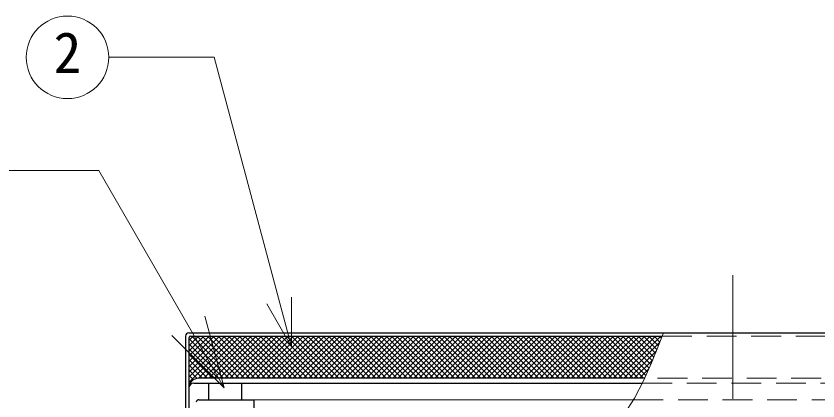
# Model space of a CAD drawing. Units: millimetres at full size, sheet at 1:15; details may follow other scales. Extents: x -3184 to 2891, y -2037 to 2178.
# Drawn here: x -2580.9 to -2095.1, y -160.9 to 72.2 of the extents above; entities that cross this region are included whole.
import ezdxf
from ezdxf.enums import TextEntityAlignment as Align

# ---------------------------------------------------------------- set-up
doc = ezdxf.new("R2010")
doc.units = ezdxf.units.MM
doc.header["$LTSCALE"] = 15
doc.linetypes.add('CHAIN1', pattern=[8, 5, -1, 1, -1])
doc.linetypes.add('DASHED1', pattern=[1.8, 1.2, -0.6])
doc.layers.add('0-0', color=7, linetype='Continuous', lineweight=18)
doc.styles.add('ＭＳ ゴシック', font='')
doc.styles.get('ＭＳ ゴシック').set_extended_font_data('MS Gothic')

msp = doc.modelspace()

# ---------------------------------------------------------------- linework, layer by layer
at = {"layer": '0-0'}
for p, q in [((-2524.75, 47.2), (-2460.94, 47.2)), ((-2413.98, -128.04), (-2460.94, 47.2)), ((-2605.54, -21.33), (-2530.85, -21.33)), ((-2454.82, -153.01), (-2530.85, -21.33)), ((-2413.98, -128.04), (-2413.98, -98.04)), ((-2413.98, -128.04), (-2428.98, -102.06)), ((-2454.82, -153.01), (-2466.47, -109.54)), ((-2454.82, -153.01), (-2486.64, -121.19))]:
    msp.add_line(p, q, dxfattribs=at)
at = {"layer": '0-0', "color": 4, "linetype": 'CHAIN1', "lineweight": 9}
msp.add_line((-2146.7, -84.63), (-2146.7, -1162.13), dxfattribs=at)
at = {"layer": '0-0', "color": 5, "lineweight": 25}
for p, q in [((-2476.2, -119.63), (-2188.66, -119.63)), ((-2188.66, -119.63), (-1817.2, -119.63)), ((-2478.2, -121.63), (-2478.2, -199.63)), ((-2476.2, -122.63), (-2476.2, -199.63)), ((-2475.2, -121.63), (-2189.44, -121.63)), ((-2473.2, -150.13), (-2201.45, -150.13)), ((-2200.01, -147.13), (-2470.2, -147.13)), ((-2464.2, -160.13), (-2464.2, -150.13)), ((-2444.2, -160.13), (-2444.2, -150.13)), ((-2470.2, -160.13), (-2436.7, -160.13)), ((-2436.7, -432.02), (-2436.7, -160.13))]:
    msp.add_line(p, q, dxfattribs=at)
at = {"layer": '0-0', "color": 4, "lineweight": 9}
for p, q in [((-2476.2, -149.73), (-2448.1, -121.63)), ((-2476.2, -146.55), (-2451.29, -121.63)), ((-2476.2, -143.36), (-2454.47, -121.63)), ((-2476.2, -140.18), (-2457.65, -121.63)), ((-2476.2, -137), (-2460.83, -121.63)), ((-2476.2, -133.82), (-2464.01, -121.63)), ((-2476.2, -130.64), (-2467.2, -121.63)), ((-2476.2, -127.45), (-2470.38, -121.63)), ((-2476.2, -124.27), (-2473.56, -121.63)), ((-2476.2, -123.03), (-2452.1, -147.13)), ((-2476.2, -126.21), (-2455.28, -147.13)), ((-2474.42, -121.63), (-2448.92, -147.13)), ((-2471.24, -121.63), (-2445.74, -147.13)), ((-2470.43, -147.13), (-2444.92, -121.63)), ((-2468.06, -121.63), (-2442.56, -147.13)), ((-2467.24, -147.13), (-2441.74, -121.63)), ((-2464.87, -121.63), (-2439.37, -147.13)), ((-2464.06, -147.13), (-2438.56, -121.63)), ((-2461.69, -121.63), (-2436.19, -147.13)), ((-2460.88, -147.13), (-2435.38, -121.63)), ((-2458.51, -121.63), (-2433.01, -147.13)), ((-2457.69, -147.13), (-2432.19, -121.63)), ((-2455.33, -121.63), (-2429.83, -147.13)), ((-2454.51, -147.13), (-2429.01, -121.63)), ((-2452.15, -121.63), (-2426.65, -147.13)), ((-2451.33, -147.13), (-2425.83, -121.63)), ((-2448.96, -121.63), (-2423.46, -147.13)), ((-2448.15, -147.13), (-2422.65, -121.63)), ((-2445.78, -121.63), (-2420.28, -147.13)), ((-2444.97, -147.13), (-2419.47, -121.63)), ((-2442.6, -121.63), (-2417.1, -147.13)), ((-2441.78, -147.13), (-2416.28, -121.63)), ((-2439.42, -121.63), (-2413.92, -147.13)), ((-2438.6, -147.13), (-2413.1, -121.63)), ((-2436.24, -121.63), (-2410.74, -147.13)), ((-2435.42, -147.13), (-2409.92, -121.63)), ((-2433.05, -121.63), (-2407.55, -147.13)), ((-2432.24, -147.13), (-2406.74, -121.63)), ((-2429.87, -121.63), (-2404.37, -147.13)), ((-2429.06, -147.13), (-2403.56, -121.63)), ((-2426.69, -121.63), (-2401.19, -147.13)), ((-2425.87, -147.13), (-2400.37, -121.63)), ((-2423.51, -121.63), (-2398.01, -147.13)), ((-2422.69, -147.13), (-2397.19, -121.63)), ((-2420.33, -121.63), (-2394.83, -147.13)), ((-2419.51, -147.13), (-2394.01, -121.63)), ((-2417.14, -121.63), (-2391.64, -147.13)), ((-2416.33, -147.13), (-2390.83, -121.63)), ((-2413.96, -121.63), (-2388.46, -147.13)), ((-2413.15, -147.13), (-2387.65, -121.63)), ((-2410.78, -121.63), (-2385.28, -147.13)), ((-2409.97, -147.13), (-2384.47, -121.63)), ((-2407.6, -121.63), (-2382.1, -147.13)), ((-2406.78, -147.13), (-2381.28, -121.63)), ((-2404.42, -121.63), (-2378.92, -147.13)), ((-2403.6, -147.13), (-2378.1, -121.63)), ((-2401.23, -121.63), (-2375.73, -147.13)), ((-2400.42, -147.13), (-2374.92, -121.63)), ((-2398.05, -121.63), (-2372.55, -147.13)), ((-2397.24, -147.13), (-2371.74, -121.63)), ((-2394.87, -121.63), (-2369.37, -147.13)), ((-2394.06, -147.13), (-2368.56, -121.63)), ((-2391.69, -121.63), (-2366.19, -147.13)), ((-2390.87, -147.13), (-2365.37, -121.63)), ((-2388.51, -121.63), (-2363.01, -147.13)), ((-2387.69, -147.13), (-2362.19, -121.63)), ((-2385.32, -121.63), (-2359.82, -147.13)), ((-2384.51, -147.13), (-2359.01, -121.63)), ((-2382.14, -121.63), (-2356.64, -147.13)), ((-2381.33, -147.13), (-2355.83, -121.63)), ((-2378.96, -121.63), (-2353.46, -147.13)), ((-2378.15, -147.13), (-2352.65, -121.63)), ((-2375.78, -121.63), (-2350.28, -147.13)), ((-2374.96, -147.13), (-2349.46, -121.63)), ((-2372.6, -121.63), (-2347.1, -147.13)), ((-2371.78, -147.13), (-2346.28, -121.63)), ((-2369.41, -121.63), (-2343.91, -147.13)), ((-2368.6, -147.13), (-2343.1, -121.63)), ((-2366.23, -121.63), (-2340.73, -147.13)), ((-2365.42, -147.13), (-2339.92, -121.63)), ((-2363.05, -121.63), (-2337.55, -147.13)), ((-2362.24, -147.13), (-2336.74, -121.63)), ((-2359.87, -121.63), (-2334.37, -147.13)), ((-2359.05, -147.13), (-2333.55, -121.63)), ((-2356.69, -121.63), (-2331.19, -147.13)), ((-2355.87, -147.13), (-2330.37, -121.63)), ((-2353.5, -121.63), (-2328, -147.13)), ((-2352.69, -147.13), (-2327.19, -121.63)), ((-2350.32, -121.63), (-2324.82, -147.13)), ((-2349.51, -147.13), (-2324.01, -121.63)), ((-2347.14, -121.63), (-2321.64, -147.13)), ((-2346.33, -147.13), (-2320.83, -121.63)), ((-2343.96, -121.63), (-2318.46, -147.13)), ((-2343.14, -147.13), (-2317.64, -121.63)), ((-2340.78, -121.63), (-2315.28, -147.13)), ((-2339.96, -147.13), (-2314.46, -121.63)), ((-2337.59, -121.63), (-2312.09, -147.13)), ((-2336.78, -147.13), (-2311.28, -121.63)), ((-2334.41, -121.63), (-2308.91, -147.13)), ((-2333.6, -147.13), (-2308.1, -121.63)), ((-2331.23, -121.63), (-2305.73, -147.13)), ((-2330.42, -147.13), (-2304.92, -121.63)), ((-2328.05, -121.63), (-2302.55, -147.13)), ((-2327.23, -147.13), (-2301.73, -121.63)), ((-2324.87, -121.63), (-2299.37, -147.13)), ((-2324.05, -147.13), (-2298.55, -121.63)), ((-2321.68, -121.63), (-2296.18, -147.13)), ((-2320.87, -147.13), (-2295.37, -121.63)), ((-2318.5, -121.63), (-2293, -147.13)), ((-2317.69, -147.13), (-2292.19, -121.63)), ((-2315.32, -121.63), (-2289.82, -147.13)), ((-2314.51, -147.13), (-2289.01, -121.63)), ((-2312.14, -121.63), (-2286.64, -147.13)), ((-2311.32, -147.13), (-2285.82, -121.63)), ((-2308.96, -121.63), (-2283.46, -147.13)), ((-2308.14, -147.13), (-2282.64, -121.63)), ((-2305.77, -121.63), (-2280.27, -147.13)), ((-2304.96, -147.13), (-2279.46, -121.63)), ((-2302.59, -121.63), (-2277.09, -147.13)), ((-2301.78, -147.13), (-2276.28, -121.63)), ((-2299.41, -121.63), (-2273.91, -147.13)), ((-2298.6, -147.13), (-2273.1, -121.63)), ((-2296.23, -121.63), (-2270.73, -147.13)), ((-2295.41, -147.13), (-2269.91, -121.63)), ((-2293.05, -121.63), (-2267.55, -147.13)), ((-2292.23, -147.13), (-2266.73, -121.63)), ((-2289.86, -121.63), (-2264.36, -147.13)), ((-2289.05, -147.13), (-2263.55, -121.63)), ((-2286.68, -121.63), (-2261.18, -147.13)), ((-2285.87, -147.13), (-2260.37, -121.63)), ((-2283.5, -121.63), (-2258, -147.13)), ((-2282.69, -147.13), (-2257.19, -121.63)), ((-2280.32, -121.63), (-2254.82, -147.13)), ((-2279.5, -147.13), (-2254, -121.63)), ((-2277.14, -121.63), (-2251.64, -147.13)), ((-2276.32, -147.13), (-2250.82, -121.63)), ((-2273.95, -121.63), (-2248.45, -147.13)), ((-2273.14, -147.13), (-2247.64, -121.63)), ((-2270.77, -121.63), (-2245.27, -147.13)), ((-2269.96, -147.13), (-2244.46, -121.63)), ((-2267.59, -121.63), (-2242.09, -147.13)), ((-2266.78, -147.13), (-2241.28, -121.63)), ((-2264.41, -121.63), (-2238.91, -147.13)), ((-2263.59, -147.13), (-2238.09, -121.63)), ((-2261.23, -121.63), (-2235.73, -147.13)), ((-2260.41, -147.13), (-2234.91, -121.63)), ((-2258.04, -121.63), (-2232.54, -147.13)), ((-2257.23, -147.13), (-2231.73, -121.63)), ((-2254.86, -121.63), (-2229.36, -147.13)), ((-2254.05, -147.13), (-2228.55, -121.63)), ((-2251.68, -121.63), (-2226.18, -147.13)), ((-2250.87, -147.13), (-2225.37, -121.63)), ((-2248.5, -121.63), (-2223, -147.13)), ((-2247.68, -147.13), (-2222.18, -121.63)), ((-2245.32, -121.63), (-2219.82, -147.13)), ((-2244.5, -147.13), (-2219, -121.63)), ((-2242.13, -121.63), (-2216.63, -147.13)), ((-2241.32, -147.13), (-2215.82, -121.63)), ((-2238.95, -121.63), (-2213.45, -147.13)), ((-2238.14, -147.13), (-2212.64, -121.63)), ((-2235.77, -121.63), (-2210.27, -147.13)), ((-2234.96, -147.13), (-2209.46, -121.63)), ((-2232.59, -121.63), (-2207.09, -147.13)), ((-2231.77, -147.13), (-2206.27, -121.63)), ((-2229.41, -121.63), (-2203.91, -147.13)), ((-2228.59, -147.13), (-2203.09, -121.63)), ((-2226.22, -121.63), (-2200.72, -147.13)), ((-2225.41, -147.13), (-2199.91, -121.63)), ((-2223.04, -121.63), (-2199.25, -145.42)), ((-2222.23, -147.13), (-2196.73, -121.63)), ((-2219.86, -121.63), (-2198.27, -143.22)), ((-2219.05, -147.13), (-2193.55, -121.63)), ((-2216.68, -121.63), (-2197.29, -141.02)), ((-2215.86, -147.13), (-2190.36, -121.63)), ((-2213.5, -121.63), (-2196.31, -138.82)), ((-2212.68, -147.13), (-2190.85, -125.3)), ((-2210.31, -121.63), (-2195.36, -136.58)), ((-2207.13, -121.63), (-2194.45, -134.31)), ((-2203.95, -121.63), (-2193.54, -132.04)), ((-2200.77, -121.63), (-2192.63, -129.77)), ((-2197.59, -121.63), (-2191.72, -127.5)), ((-2194.4, -121.63), (-2190.82, -125.22)), ((-2191.22, -121.63), (-2189.93, -122.92)), ((-2476.2, -129.39), (-2458.47, -147.13)), ((-2209.5, -147.13), (-2192.95, -130.58)), ((-2476.2, -132.58), (-2461.65, -147.13)), ((-2476.2, -135.76), (-2464.83, -147.13)), ((-2206.32, -147.13), (-2195.08, -135.9)), ((-2476.2, -138.94), (-2468.01, -147.13)), ((-2476.2, -142.12), (-2471.12, -147.2)), ((-2476.2, -145.3), (-2473.43, -148.07)), ((-2203.14, -147.13), (-2197.49, -141.49)), ((-2476.2, -148.49), (-2475.07, -149.62)), ((-2476.2, -151.67), (-2476.06, -151.81)), ((-2476.2, -152.91), (-2476.2, -152.9)), ((-2436.7, -160.13), (-2206.81, -160.13))]:
    msp.add_line(p, q, dxfattribs=at)
at = {"layer": '0-0', "linetype": 'DASHED1'}
for p, q in [((-2189.44, -121.63), (-1818.2, -121.63)), ((-2201.45, -150.13), (-1820.2, -150.13)), ((-1823.2, -147.13), (-2200.01, -147.13)), ((-2206.81, -160.13), (-1823.2, -160.13))]:
    msp.add_line(p, q, dxfattribs=at)
at = {"layer": '0-0'}
msp.add_lwpolyline([(-2188.66, -119.63), (-2191.25, -126.33), (-2195.82, -137.74), (-2200.75, -148.79), (-2206.24, -159.25), (-2212.52, -168.89)], dxfattribs=at)
msp.add_circle((-2549.75, 47.2), 25, dxfattribs=at)
at = {"layer": '0-0', "color": 5, "lineweight": 25}
for centre, radius in [((-2476.2, -121.63), 2), ((-2475.2, -122.63), 1), ((-2470.2, -153.13), 6), ((-2473.2, -153.13), 3), ((-2470.2, -161.63), 1.5)]:
    msp.add_arc(centre, radius, 90, 180, dxfattribs=at)

# ---------------------------------------------------------------- texts
at = {"layer": '0-0', "style": 'ＭＳ ゴシック'}
msp.add_text('2', height=24.74, dxfattribs=at).set_placement((-2558.19, 30.32), align=Align.BOTTOM_LEFT)

doc.saveas('drawing.dxf')
